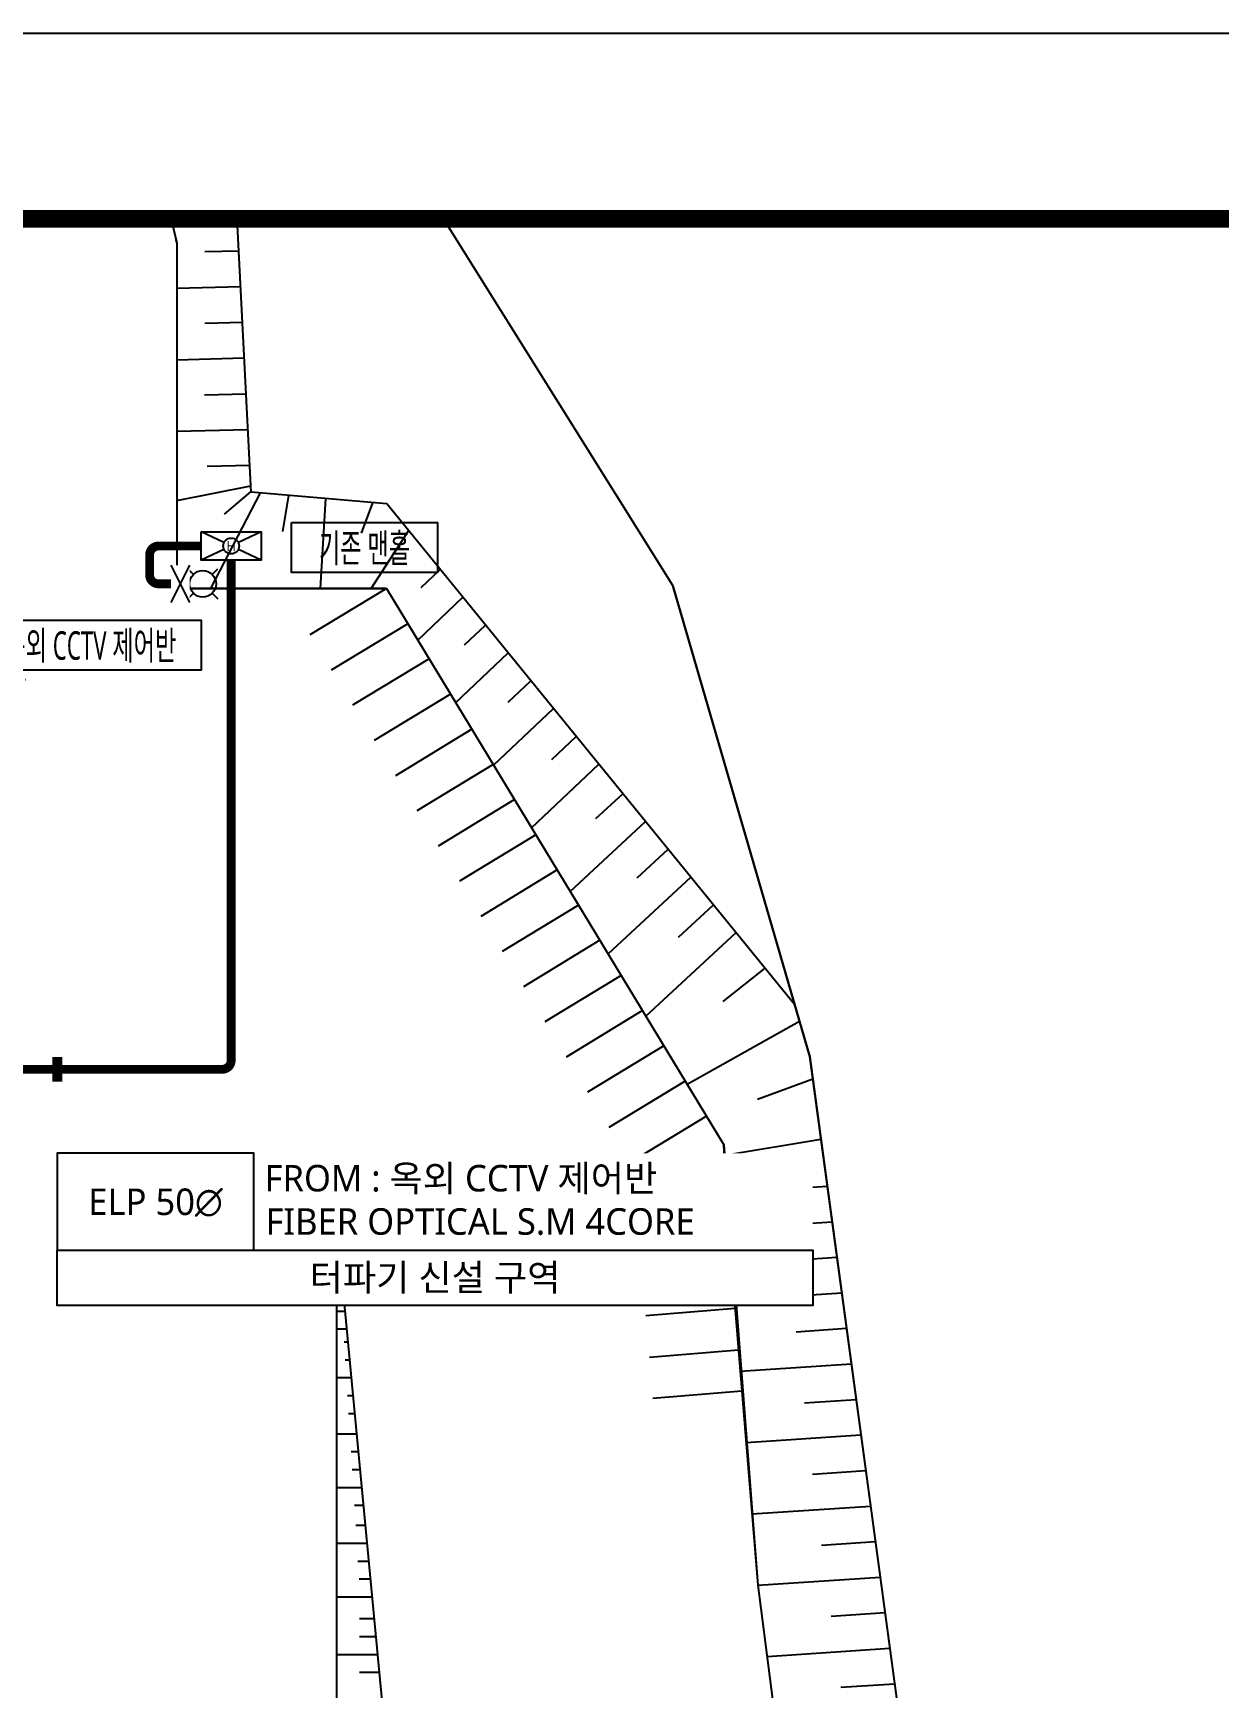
# Model space of a CAD drawing. Header units: millimetres. Extents: x 0 to 420500, y 0 to 297000.
# Drawn here: x 203378 to 270480, y 203396 to 297000 of the extents above; entities that cross this region are included whole.
import ezdxf
from ezdxf.enums import TextEntityAlignment as Align
from ezdxf.xclip import XClip

# ---------------------------------------------------------------- set-up
doc = ezdxf.new("R2010")
doc.units = ezdxf.units.MM
doc.header["$LTSCALE"] = 5000
doc.header["$XCLIPFRAME"] = 0
doc.linetypes.add('DIVIDE', pattern=[1.25, 0.5, -0.25, 0, -0.25, 0, -0.25])
doc.linetypes.add('PHANTOM', pattern=[63.5, 31.75, -6.35, 6.35, -6.35, 6.35, -6.35])
for name, color, linetype in [('3131$0$SYM', 3, 'Continuous'), ('arch', 8, 'Continuous'), ('REV', 1, 'Continuous'), ('S', 4, 'Continuous'), ('S4', 4, 'DIVIDE'), ('SHT', 5, 'Continuous'), ('SYM', 3, 'Continuous'), ('TRAY', 3, 'Continuous')]:
    doc.layers.add(name, color=color, linetype=linetype)
doc.styles.add('GHS', font='malgun.ttf')

# ---------------------------------------------------------------- blocks, each defined once
blk = doc.blocks.new('XR-FORM-ET', base_point=(461, 408))
at = {"layer": 'SHT'}
blk.add_lwpolyline([(0, 118800), (168200, 118800), (168200, 0), (0, 0)], close=True, dxfattribs=at)
at = {"layer": 'SHT', "const_width": 400}
blk.add_lwpolyline([(9300, 114600), (163900, 114600), (163900, 4200), (9300, 4200)], close=True, dxfattribs=at)
blk = doc.blocks.new('XR-현황측량도')
at = {"color": 0}
blk.add_lwpolyline([(199247, 145746), (199820, 145776), (199820, 145776), (200392, 145809), (200392, 145809), (200965, 145846), (200965, 145846), (201537, 145886), (201537, 145886), (202109, 145931), (202109, 145931), (202680, 145980), (202680, 145980), (203251, 146033), (203251, 146033), (203821, 146091), (203821, 146091), (204391, 146155), (204391, 146155), (204961, 146224), (204961, 146224), (205529, 146299), (205529, 146299), (206097, 146380), (206097, 146380), (206664, 146468), (206664, 146468), (207230, 146562), (207230, 146562), (207794, 146663), (207794, 146663), (208357, 146771), (208357, 146771), (208919, 146886), (208919, 146886), (209479, 147009), (209479, 147009), (210038, 147139), (210038, 147139), (210594, 147278), (210594, 147278), (211148, 147425), (211148, 147425), (211704, 147470), (211704, 147470), (212101, 147063), (212101, 147063), (212439, 146600), (212439, 146600), (212763, 146127), (212763, 146127), (213073, 145644), (213073, 145644), (213368, 145152), (213368, 145152), (213648, 144652), (213648, 144652), (213913, 144143), (213913, 144143), (214165, 143628), (214165, 143628), (214408, 143109), (214408, 143109), (214642, 142585), (214642, 142585), (214872, 142060), (214872, 142060), (215100, 141533), (215100, 141533), (215328, 141007), (215328, 141007), (215567, 140486), (215567, 140486), (215832, 139978), (215832, 139978), (216141, 139495), (216141, 139495), (216516, 139062), (216516, 139062), (216979, 138727), (216979, 138727), (217522, 138547), (217522, 138547), (218092, 138501), (218092, 138501), (218664, 138543), (218664, 138543), (219229, 138638), (219229, 138638), (219789, 138763), (219789, 138763), (220346, 138901)], dxfattribs=at)
for points, elevation in [([(199191, 130918), (199898, 131002), (199898, 131002), (200607, 131061), (200607, 131061), (201317, 131109), (201317, 131109), (202028, 131147), (202028, 131147), (202739, 131178), (202739, 131178), (203450, 131200), (203450, 131200), (204162, 131214), (204162, 131214), (204873, 131222), (204873, 131222), (205585, 131224), (205585, 131224), (206297, 131221), (206297, 131221), (207008, 131213), (207008, 131213), (207720, 131201), (207720, 131201), (208431, 131187), (208431, 131187), (209143, 131172), (209143, 131172), (209854, 131156), (209854, 131156), (210566, 131140), (210566, 131140), (211277, 131126), (211277, 131126), (211989, 131114), (211989, 131114), (212700, 131106), (212700, 131106), (213412, 131102), (213412, 131102), (214124, 131103), (214124, 131103), (214835, 131109), (214835, 131109), (215547, 131122), (215547, 131122), (216258, 131141), (216258, 131141), (216969, 131167), (216969, 131167), (217680, 131198), (217680, 131198), (218391, 131235), (218391, 131235), (219102, 131276), (219102, 131276), (219812, 131322), (219812, 131322), (220522, 131371), (220522, 131371), (221231, 131423), (221231, 131423), (221941, 131477), (221941, 131477), (222650, 131533), (222650, 131533), (223360, 131590), (223360, 131590), (224069, 131648)], 94000), ([(199469, 101270), (199833, 101275), (199833, 101275), (200196, 101268), (200196, 101268), (200560, 101249), (200560, 101249), (200922, 101222), (200922, 101222), (201284, 101187), (201284, 101187), (201645, 101146), (201645, 101146), (202006, 101101), (202006, 101101), (202366, 101052), (202366, 101052), (202726, 101000), (202726, 101000), (203086, 100946), (203086, 100946), (203445, 100889), (203445, 100889), (203804, 100831), (203804, 100831), (204162, 100771), (204162, 100771), (204521, 100709), (204521, 100709), (204879, 100645), (204879, 100645), (205236, 100580), (205236, 100580), (205594, 100513), (205594, 100513), (205951, 100445), (205951, 100445), (206308, 100377), (206308, 100377), (206665, 100308), (206665, 100308), (207022, 100238), (207022, 100238), (207379, 100169), (207379, 100169), (207736, 100100), (207736, 100100), (208093, 100031), (208093, 100031), (208450, 99962), (208450, 99962), (208808, 99895), (208808, 99895), (209165, 99829), (209165, 99829), (209523, 99765), (209523, 99765), (209881, 99702), (209881, 99702), (210240, 99642), (210240, 99642), (210599, 99584), (210599, 99584), (210958, 99528), (210958, 99528), (211318, 99475), (211318, 99475), (211678, 99426), (211678, 99426), (212039, 99380), (212039, 99380), (212400, 99337), (212400, 99337), (212761, 99298), (212761, 99298), (213123, 99263), (213123, 99263), (213485, 99232), (213485, 99232), (213848, 99204), (213848, 99204), (214211, 99181), (214211, 99181), (214574, 99160), (214574, 99160), (214936, 99125), (214936, 99125), (215292, 99053), (215292, 99053), (215629, 98919), (215629, 98919), (215925, 98710), (215925, 98710), (216173, 98444), (216173, 98444), (216377, 98144), (216377, 98144), (216540, 97819), (216540, 97819), (216664, 97477), (216664, 97477), (216751, 97124), (216751, 97124), (216806, 96765), (216806, 96765), (216835, 96403), (216835, 96403), (216844, 96039), (216844, 96039), (216840, 95676), (216840, 95676), (216829, 95312), (216829, 95312), (216815, 94949), (216815, 94949), (216803, 94585), (216803, 94585), (216792, 94222), (216792, 94222), (216784, 93858), (216784, 93858), (216778, 93495), (216778, 93495), (216774, 93131), (216774, 93131), (216773, 92768), (216773, 92768), (216775, 92404), (216775, 92404), (216780, 92040), (216780, 92040), (216788, 91677), (216788, 91677), (216799, 91314), (216799, 91314), (216814, 90950), (216814, 90950), (216833, 90587), (216833, 90587), (216856, 90224), (216856, 90224), (216882, 89862), (216882, 89862), (216912, 89499), (216912, 89499), (216946, 89137), (216946, 89137), (216984, 88776), (216984, 88776), (217026, 88414), (217026, 88414), (217072, 88054), (217072, 88054), (217121, 87693), (217121, 87693), (217174, 87334), (217174, 87334), (217231, 86975), (217231, 86975), (217292, 86616), (217292, 86616), (217357, 86258), (217357, 86258), (217425, 85901), (217425, 85901), (217498, 85545), (217498, 85545), (217574, 85189), (217574, 85189), (217654, 84835), (217654, 84835), (217738, 84481), (217738, 84481), (217825, 84128), (217825, 84128), (217917, 83776), (217917, 83776), (218013, 83425), (218013, 83425), (218112, 83076), (218112, 83076), (218216, 82727), (218216, 82727), (218323, 82380), (218323, 82380), (218435, 82034), (218435, 82034), (218550, 81689), (218550, 81689), (218670, 81345), (218670, 81345), (218793, 81003), (218793, 81003), (218920, 80663), (218920, 80663), (219051, 80323), (219051, 80323), (219184, 79985), (219184, 79985), (219320, 79648), (219320, 79648), (219458, 79311), (219458, 79311), (219598, 78976), (219598, 78976), (219739, 78641), (219739, 78641), (219882, 78307), (219882, 78307), (220026, 77973), (220026, 77973), (220171, 77639), (220171, 77639), (220316, 77305)], 93000), ([(199443, 83057), (199705, 83112), (199705, 83112), (199968, 83161), (199968, 83161), (200233, 83204), (200233, 83204), (200498, 83241), (200498, 83241), (200764, 83272), (200764, 83272), (201030, 83298), (201030, 83298), (201297, 83319), (201297, 83319), (201564, 83336), (201564, 83336), (201832, 83349), (201832, 83349), (202099, 83358), (202099, 83358), (202367, 83363), (202367, 83363), (202635, 83365), (202635, 83365), (202902, 83364), (202902, 83364), (203170, 83360), (203170, 83360), (203438, 83353), (203438, 83353), (203705, 83345), (203705, 83345), (203973, 83333), (203973, 83333), (204240, 83320), (204240, 83320), (204507, 83306), (204507, 83306), (204775, 83289), (204775, 83289), (205042, 83272), (205042, 83272), (205309, 83253), (205309, 83253), (205576, 83234), (205576, 83234), (205843, 83213), (205843, 83213), (206110, 83193), (206110, 83193), (206377, 83172), (206377, 83172), (206644, 83151), (206644, 83151), (206911, 83130), (206911, 83130), (207177, 83109), (207177, 83109), (207444, 83089), (207444, 83089), (207711, 83069), (207711, 83069), (207979, 83051), (207979, 83051), (208246, 83032), (208246, 83032), (208513, 83015), (208513, 83015), (208780, 82999), (208780, 82999), (209047, 82984), (209047, 82984), (209315, 82970), (209315, 82970), (209582, 82958), (209582, 82958), (209850, 82947), (209850, 82947), (210117, 82937), (210117, 82937), (210385, 82929), (210385, 82929), (210653, 82923), (210653, 82923), (210920, 82919), (210920, 82919), (211188, 82917), (211188, 82917), (211456, 82917), (211456, 82917), (211723, 82918), (211723, 82918), (211991, 82922), (211991, 82922), (212259, 82928), (212259, 82928), (212526, 82936), (212526, 82936), (212794, 82947), (212794, 82947), (213061, 82959), (213061, 82959), (213329, 82974), (213329, 82974), (213596, 82991), (213596, 82991), (213863, 83010), (213863, 83010), (214130, 83031), (214130, 83031), (214396, 83055), (214396, 83055), (214663, 83080), (214663, 83080), (214929, 83108), (214929, 83108), (215195, 83137), (215195, 83137), (215461, 83167), (215461, 83167), (215729, 83172), (215729, 83172), (215972, 83074), (215972, 83074), (216100, 82842), (216100, 82842), (216146, 82579), (216146, 82579), (216158, 82312), (216158, 82312), (216158, 82044), (216158, 82044), (216159, 81776), (216159, 81776), (216165, 81508), (216165, 81508), (216175, 81241), (216175, 81241), (216190, 80974), (216190, 80974), (216209, 80707), (216209, 80707), (216232, 80440), (216232, 80440), (216258, 80173), (216258, 80173), (216285, 79907), (216285, 79907), (216312, 79641), (216312, 79641), (216338, 79374), (216338, 79374), (216362, 79108), (216362, 79108), (216383, 78841), (216383, 78841), (216401, 78573), (216401, 78573), (216416, 78306), (216416, 78306), (216430, 78039), (216430, 78039), (216442, 77771), (216442, 77771), (216453, 77504), (216453, 77504), (216464, 77236), (216464, 77236), (216475, 76969), (216475, 76969), (216487, 76701), (216487, 76701), (216498, 76434), (216498, 76434), (216511, 76166), (216511, 76166), (216526, 75899), (216526, 75899), (216541, 75632), (216541, 75632), (216559, 75365), (216559, 75365), (216580, 75098), (216580, 75098), (216603, 74831), (216603, 74831), (216629, 74565), (216629, 74565), (216659, 74299), (216659, 74299), (216692, 74033), (216692, 74033), (216730, 73768)], 92000)]:
    blk.add_lwpolyline(points, dxfattribs=dict(at, elevation=elevation))
blk = doc.blocks.new('XR-PLAN', base_point=(461, 408))
at = {"layer": 'arch'}
ref = blk.add_blockref('XR-현황측량도', (-77510, -35338), dxfattribs=at)
XClip(ref).set_block_clipping_path([(86810.4680804907, 39538.2997129494), (224210.4680804907, 149938.2997129495)])
blk = doc.blocks.new('XR-배치도', base_point=(461, 408))
at = {"layer": 'arch'}
h = blk.add_hatch(dxfattribs=at)
h.set_pattern_fill('AR-SAND', color=256, scale=1349.245459, angle=5.24282, style=0)
h.set_pattern_definition([(42.74282, (576550.6, -620335.9), (-322.1955, 2581.1154), [0, -2050.853, 0, -2293.7173, 0, -2192.524]), (12.74282, (576550.6, -620336), (2029.932, 4010.033), [0, -1106.3813, 0, -1848.4663, 0, -708.354]), (332.74282, (574898, -620487.5), (4183.4656, 391.5453), [0, -674.6227, 0, -2428.642, 0, -3170.727]), (322.7428, (574898, -620487.5), (3930.826, 1549.87), [0, -337.3114, 0, -1592.1096, 0, -1821.4814])])
h.paths.add_polyline_path([(334889, 414770), (335457, 415382), (333258, 417063), (332869, 416644)])
h.paths.add_polyline_path([(332127, 417332), (332869, 416644), (333258, 417063), (332450, 417680)])
h.paths.add_polyline_path([(332127, 417332), (332450, 417680), (331643, 418298), (331385, 418020)])
h.paths.add_polyline_path([(331385, 418020), (331643, 418298), (330835, 418915), (330643, 418708)])
h.paths.add_polyline_path([(330643, 418708), (330835, 418915), (330028, 419532), (329901, 419396)])
h.paths.add_polyline_path([(328475, 420719), (329901, 419396), (330028, 419532)])
at = {"layer": 'arch', "linetype": 'PHANTOM'}
for p, q in [((314962, 459180), (237885, 473924)), ((314962, 459180), (237885, 473924)), ((339774, 446743), (314962, 459180)), ((314962, 459180), (314962, 459180)), ((339774, 446743), (314962, 459180)), ((314962, 459180), (314962, 459180)), ((359505, 432882), (339774, 446743)), ((359505, 432882), (339774, 446743)), ((376957, 420584), (359505, 432882)), ((376957, 420584), (359505, 432882))]:
    blk.add_line(p, q, dxfattribs=at)
at = {"layer": 'arch'}
for p, q in [((314971, 459172), (339784, 446734)), ((294864, 445281), (282562, 455565)), ((283116, 452615), (284378, 454047)), ((279047, 453037), (280551, 452415)), ((280551, 452415), (281668, 451781)), ((283545, 450040), (285931, 452748)), ((281668, 451781), (296006, 438483)), ((281668, 451781), (296006, 438483)), ((286074, 449850), (287484, 451450)), ((300575, 450450), (294864, 445281)), ((337028, 448115), (300575, 450450)), ((303486, 446548), (302533, 450325)), ((286513, 447287), (289038, 450151)), ((300814, 448279), (299995, 449925)), ((305366, 448654), (305351, 450144)), ((307412, 446496), (307376, 450014)), ((309418, 448260), (309402, 449885)), ((311469, 445664), (311427, 449755)), ((313470, 447866), (313452, 449625)), ((315525, 444833), (315477, 449496)), ((317522, 447472), (317503, 449366)), ((289033, 447085), (290591, 448853)), ((319582, 444001), (319528, 449236)), ((321676, 447024), (321676, 449099)), ((323699, 443157), (323700, 448969)), ((325723, 446457), (325723, 448839)), ((327747, 442327), (327747, 448710)), ((329771, 445890), (329771, 448580)), ((331794, 441497), (331795, 448451)), ((289482, 444534), (292144, 447555)), ((301536, 444446), (298007, 448126)), ((334156, 445276), (334393, 448284)), ((336207, 440592), (337900, 447678)), ((304072, 447181), (296006, 438483)), ((296006, 438483), (304072, 447181)), ((297719, 445081), (296456, 446722)), ((304072, 447181), (303056, 442224)), ((304072, 447181), (340132, 439787)), ((304072, 447181), (340132, 439787)), ((306352, 446713), (305336, 441757)), ((339784, 446734), (376967, 420573)), ((292106, 444450), (293698, 446256)), ((297313, 439892), (295258, 445638)), ((308633, 446246), (307616, 441289)), ((310913, 445778), (309896, 440822)), ((339538, 442936), (340804, 446016)), ((292351, 441873), (294589, 445511)), ((294756, 443328), (294844, 445298)), ((313193, 445311), (312176, 440354)), ((315473, 444843), (314456, 439887)), ((317753, 444376), (316736, 439419)), ((320033, 443908), (319016, 438952)), ((340585, 439414), (343635, 444024)), ((322313, 443441), (321296, 438484)), ((324593, 442973), (323576, 438017)), ((326873, 442506), (325856, 437549)), ((329153, 442038), (328136, 437082)), ((329153, 442038), (328136, 437082)), ((329153, 442038), (328136, 437082)), ((344028, 440269), (345822, 442485)), ((331433, 441571), (330416, 436614)), ((333713, 441103), (332696, 436147)), ((343798, 436770), (347481, 441318)), ((335993, 440636), (334976, 435679)), ((338273, 440168), (337256, 435212)), ((347386, 437984), (349140, 440151)), ((344355, 436312), (340132, 439787)), ((340132, 439787), (359697, 424261)), ((341930, 438308), (338803, 434328)), ((346971, 434257), (350799, 438984)), ((350656, 435591), (352458, 437817)), ((343727, 436828), (340601, 432848)), ((344355, 436312), (359697, 424261)), ((350155, 431756), (354117, 436649)), ((345546, 435376), (342421, 431397)), ((353927, 433199), (355776, 435482)), ((347356, 433955), (344220, 429963)), ((353338, 429255), (357435, 434315)), ((349207, 432501), (346081, 428522)), ((357198, 430806), (359094, 433148)), ((356522, 426755), (360753, 431980)), ((351037, 431063), (347912, 427084)), ((360485, 428432), (362412, 430813)), ((359706, 424254), (364071, 429646)), ((363804, 426100), (365731, 428479)), ((363008, 421901), (367390, 427312)), ((367124, 423768), (369049, 426144)), ((359697, 424261), (367821, 418472)), ((359697, 424261), (367821, 418472)), ((363034, 388667), (328475, 420719)), ((358003, 398148), (328475, 420719)), ((329901, 419396), (330028, 419532)), ((330643, 418708), (330835, 418915)), ((331385, 418020), (331643, 418298)), ((332127, 417332), (332450, 417680)), ((332869, 416644), (333258, 417063)), ((333685, 416449), (333841, 416617)), ((334471, 415808), (334649, 416000)), ((334889, 414770), (335457, 415382)), ((336042, 414525), (336264, 414765)), ((336828, 413884), (337072, 414148)), ((337215, 412613), (337988, 413447)), ((338504, 412516), (338796, 412830)), ((339290, 411875), (339604, 412213)), ((339441, 410549), (340411, 411595)), ((340861, 410592), (341219, 410978)), ((341738, 409876), (342121, 410289)), ((341753, 408404), (342928, 409671)), ((343310, 408594), (343736, 409054)), ((344095, 407953), (344544, 408437)), ((343979, 406340), (345351, 407819)), ((345752, 406442), (346333, 407069)), ((346494, 405754), (347141, 406451)), ((346365, 404127), (347949, 405834)), ((347978, 404378), (348756, 405217))]:
    blk.add_line(p, q, dxfattribs=at)
blk.add_arc((275344, 441945), 11693, 57.26344, 142.88587, dxfattribs=at)
ref = blk.add_blockref('XR-PLAN', (281311, 275111), dxfattribs=dict(rotation=47.15620461600879))
XClip(ref).set_block_clipping_path([(10268.6550578449, 25854.0591988688), (121697.9567652801, 114201.9318804346)])
blk = doc.blocks.new('SE063')
for p, q in [((-106, 106), (-170, 170)), ((106, 106), (170, 170)), ((-106, -106), (-170, -170)), ((106, -106), (170, -170))]:
    blk.add_line(p, q)
blk.add_circle((0, 0), 150)
blk = doc.blocks.new('D3')
at = {"linetype": 'Continuous'}
blk.add_wipeout([(-350, 175), (350, 175), (350, -175), (-350, -175)], dxfattribs=at).dxf.layer = 'SYM'
at = {"layer": 'SYM', "linetype": 'Continuous'}
for p, q in [((-350, -175), (350, 175)), ((-350, 175), (350, -175))]:
    blk.add_line(p, q, dxfattribs=at)

msp = doc.modelspace()

# ---------------------------------------------------------------- linework, layer by layer
at = {"layer": '3131$0$SYM', "color": 6}
msp.add_lwpolyline([(204746, 239089, 560, 560, 0), (204746, 237689, 0, 0, 0), (204746, 233639, 0, 0, 0)], format="xyseb", dxfattribs=at)
at = {"layer": 'S4'}
msp.add_lwpolyline([(195404, 238389, 500, 500, 0), (214088, 238389, 500, 500, 0.414214), (214588, 238889, 500, 500, 0), (214588, 267188, 0, 0, 0)], format="xyseb", dxfattribs=at)
at = {"layer": 'SYM', "color": 6}
for p, q in [((214181, 268179, -92999), (212888, 268788, -92999)), ((216288, 268788, -92999), (214995, 268179, -92999)), ((214181, 267796, -92999), (212888, 267188, -92999)), ((216288, 267188, -92999), (214995, 267796, -92999))]:
    msp.add_line(p, q, dxfattribs=at)
at = {"layer": 'SYM', "elevation": -92999}
msp.add_lwpolyline([(212888, 268788), (216288, 268788), (216288, 267188), (212888, 267188)], close=True, dxfattribs=at)
at = {"layer": 'SYM', "color": 6}
for points in [[(217992, 269326), (226271, 269326), (226271, 266487), (217992, 266487)], [(197604, 263795), (212882, 263795), (212882, 260956), (197604, 260956)]]:
    msp.add_lwpolyline(points, close=True, dxfattribs=at)
msp.add_circle((214588, 267988, -92999), 450, dxfattribs=at)

# ---------------------------------------------------------------- block references
at = {"layer": 'S', "xscale": 2.5, "yscale": 2.5, "zscale": 2.5}
msp.add_blockref('XR-FORM-ET', (1153, 1021), dxfattribs=at)
at = {"layer": 'SYM', "xscale": 5, "yscale": 5, "zscale": 5}
msp.add_blockref('SE063', (212981, 265847), dxfattribs=at)
at = {"layer": 'TRAY'}
ref = msp.add_blockref('XR-배치도', (-310663, 184385), dxfattribs=dict(at, rotation=312.8437953840571))
XClip(ref).set_block_clipping_path([(355016.7243769546, 126994.5435289501), (152650.6807000034, 314675.0815890764), (386231.3503509208, 566532.8207304992), (588597.394027872, 378852.2826703729)])

# ---------------------------------------------------------------- texts
at = {"layer": 'SYM', "style": 'GHS', "width": 0.6}
for s, height, p in [('기존 맨홀', 1607.1, (222131, 267907)), ('기존 옥외 CCTV 제어반', 1607.14, (205243, 262376))]:
    msp.add_text(s, height=height, dxfattribs=at).set_placement(p, align=Align.MIDDLE)
at = {"layer": 'SYM', "style": 'GHS'}
for s, height, p in [('H', 576, (214588, 267988, -92999)), ('ELP 50∅', 1500, (210307, 230894))]:
    msp.add_text(s, height=height, dxfattribs=at).set_placement(p, align=Align.MIDDLE_CENTER)

# ---------------------------------------------------------------- next in the draw order: block references
at = {"layer": 'SYM', "xscale": 3, "yscale": 3, "zscale": 3, "rotation": 270}
msp.add_blockref('D3', (211706, 265847), dxfattribs=at)

# ---------------------------------------------------------------- next in the draw order: wipeouts: each hides what was drawn before it
at = {"color": 6}
msp.add_wipeout([(215868, 233639), (215868, 228149), (247500, 228149), (247500, 233639)], dxfattribs=at).dxf.layer = 'SYM'

# ---------------------------------------------------------------- next in the draw order: linework, layer by layer
at = {"layer": 'S4'}
msp.add_lwpolyline([(211181, 265847, 500, 500, 0), (210475, 265847, 500, 500, -0.414214), (209975, 266347, 500, 500, 0), (209975, 267488, 500, 500, -0.414214), (210475, 267988, 500, 500, 0), (212888, 267988, 500, 500, 0)], format="xyseb", dxfattribs=at)
at = {"layer": 'SYM', "color": 6}
msp.add_lwpolyline([(215868, 228149), (215868, 233639), (204746, 233639), (204746, 228149), (215868, 228149)], dxfattribs=at)
msp.add_lwpolyline([(204746, 228149), (247500, 228149), (247500, 225024), (204746, 225024)], close=True, dxfattribs=at)

# ---------------------------------------------------------------- next in the draw order: texts
at = {"layer": 'SYM', "style": 'GHS'}
for s, p in [('FROM : 옥외 CCTV 제어반', (216478, 232228)), ('FIBER OPTICAL S.M 4CORE', (216530, 229778))]:
    msp.add_text(s, height=1500, dxfattribs=at).set_placement(p, align=Align.MIDDLE_LEFT)

# ---------------------------------------------------------------- next in the draw order: wipeouts: each hides what was drawn before it
msp.add_wipeout([(204746, 228149), (247500, 228149), (247500, 225024), (204746, 225024)]).dxf.layer = 'REV'

# ---------------------------------------------------------------- next in the draw order: linework, layer by layer
at = {"layer": 'SYM', "color": 6}
msp.add_lwpolyline([(204746, 228149), (247500, 228149), (247500, 225024), (204746, 225024)], close=True, dxfattribs=at)

# ---------------------------------------------------------------- next in the draw order: texts
at = {"layer": 'SYM', "style": 'GHS'}
msp.add_text('터파기 신설 구역', height=1500, dxfattribs=at).set_placement((226123, 226612), align=Align.MIDDLE_CENTER)

doc.saveas('drawing.dxf')
